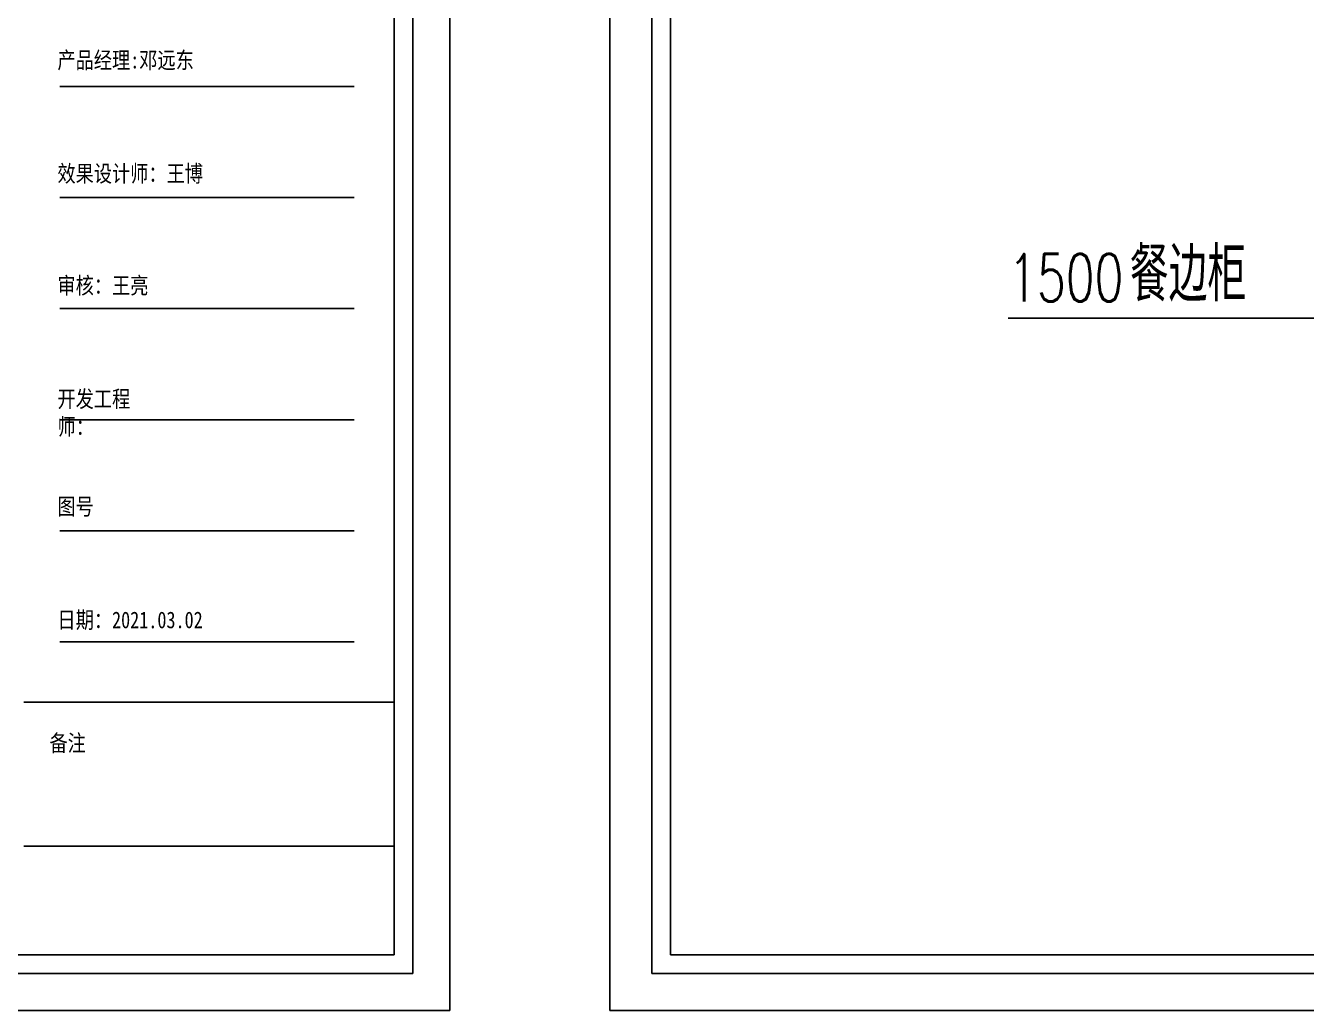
# Model space of a CAD drawing. Extents: x -39284 to 61125, y -120535 to -93658.
# Drawn here: x 32232 to 36237, y -119499 to -116420 of the extents above; entities that cross this region are included whole.
import ezdxf

# ---------------------------------------------------------------- set-up
doc = ezdxf.new("R2010")
doc.units = 0
doc.header["$LTSCALE"] = 1000
doc.header["$MEASUREMENT"] = 0
doc.layers.add('DIM_SYMB', color=3, linetype='Continuous')
doc.layers.add('PUB_TEXT', color=7, linetype='Continuous')
doc.styles.add('_TCH_DIM', font='SIMPLEX', dxfattribs={"bigfont": 'GBCBIG'})
doc.styles.add('WJ', font='', dxfattribs={"width": 0.8, "height": 135})
doc.styles.get('WJ').set_extended_font_data('FangSong_GB2312')

# ---------------------------------------------------------------- blocks, each defined once
blk = doc.blocks.new('餐厅摆放方案图框')
at = {"color": 251}
for p, q in [((372, 17757), (372, 493)), ((25027, 493), (25027, 17757)), ((372, 493), (25027, 493))]:
    blk.add_line(p, q, dxfattribs=at)
for p, q in [((546, 667), (546, 17583)), ((24853, 667), (24853, 17583)), ((21714, 8821), (24478, 8821)), ((21714, 7778), (24478, 7778)), ((21714, 6735), (24478, 6735)), ((21714, 5691), (24478, 5691)), ((21714, 4648), (24478, 4648)), ((21714, 3605), (24478, 3605)), ((21376, 3039), (24853, 3039)), ((21376, 1686), (24853, 1686)), ((546, 667), (24853, 667))]:
    blk.add_line(p, q)
blk.add_lwpolyline([(-25, 145), (25375, 145), (25375, 18105), (-25, 18105)], close=True)
at = {"attachment_point": 1, "style": 'WJ'}
for s, insert, char_height, width in [('{\\fSimSun|b0|i0|c134|p2;产品经理:邓远东}', (21691, 9146), 156.48, 1903.64), ('{\\fSimSun|b0|i0|c134|p2;效果设计师：王博}', (21691, 8081), 156.48, 1955.7), ('{\\fSimSun|b0|i0|c134|p2;审核：王亮}', (21691, 7030), 156.48, 936.03), ('{\\fSimSun|b0|i0|c134|p2;开发工程师：}', (21691, 5965), 156.48, 936.03), ('图号', (21691, 4955), 156.5, 936.03), ('{\\fSimSun|b0|i0|c134|p2;日期：2021.03.02}', (21691, 3890), 156.48, 1873.2), ('{\\fSimSun|b0|i0|c134|p2;备注}', (21616, 2734), 156.48, 1247.5)]:
    blk.add_mtext(s, dxfattribs=dict(at, insert=insert, char_height=char_height, width=width))

msp = doc.modelspace()

# ---------------------------------------------------------------- linework, layer by layer
at = {"layer": 'DIM_SYMB'}
msp.add_lwpolyline([(35304.6, -117335.4), (35895.3, -117335.4), (37260.1, -117335.4)], dxfattribs=at)

# ---------------------------------------------------------------- block references
at = {"xscale": 0.3330153595476334, "yscale": 0.3330153595476334, "zscale": 0.3330153595476334}
for p in [(25108.3, -119547.8), (34066.8, -119547.8)]:
    msp.add_blockref('餐厅摆放方案图框', p, dxfattribs=at)

# ---------------------------------------------------------------- texts
at = {"layer": 'PUB_TEXT', "style": '_TCH_DIM'}
msp.add_text('餐边柜', height=168.79, dxfattribs=at).set_placement((35684.6, -117282.9))
at = {"layer": 'PUB_TEXT', "style": '_TCH_DIM', "width": 0.705882}
msp.add_text('1500', height=148.75, dxfattribs=at).set_placement((35304.6, -117282.9))

doc.saveas('drawing.dxf')
